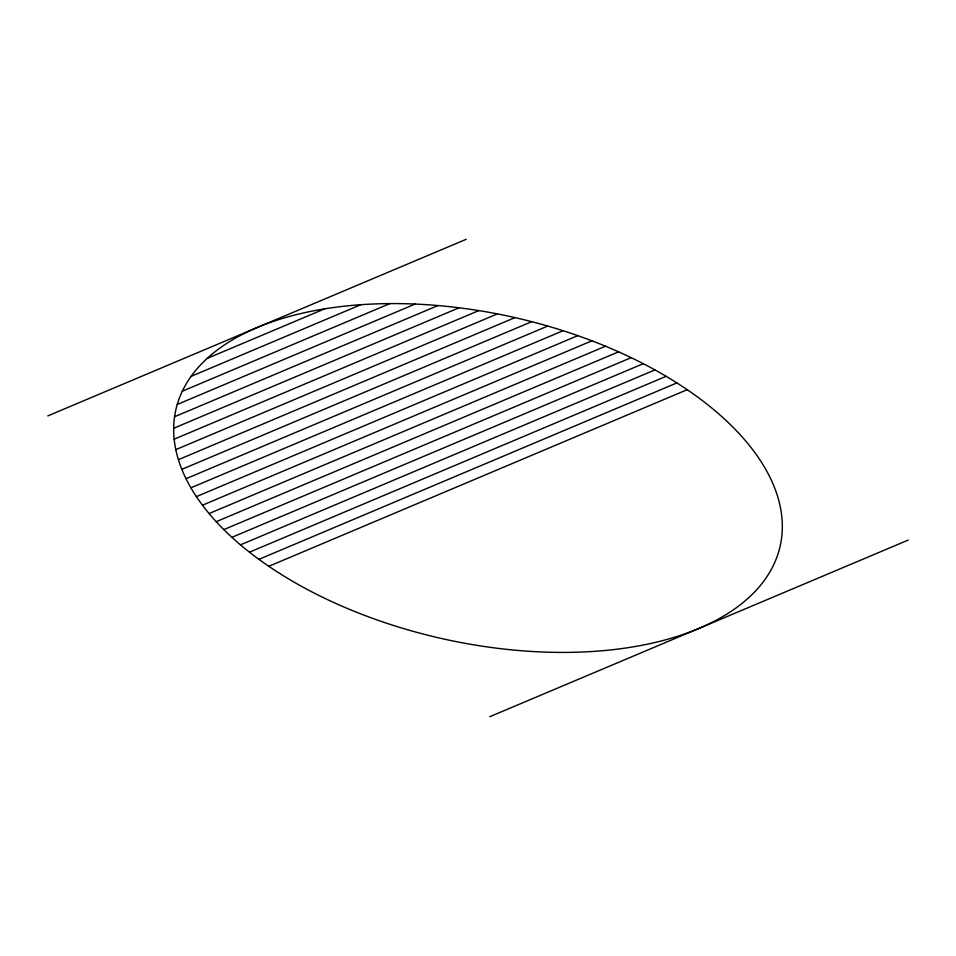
<?xml version="1.0" encoding="UTF-8"?>
<svg xmlns="http://www.w3.org/2000/svg" width="956" height="956" viewBox="0 0 956 956"><rect width="100%" height="100%" fill="white"/><g stroke="black" fill="none" stroke-linecap="round" stroke-linejoin="round"><path stroke-width="1.43" d="M47.8 415.908L466.205 239.299M207.153 358.44L324.622 308.86M191.152 376.341L360.83 304.713M182.345 391.195L389.833 303.602M177.254 404.472L415.131 304.068M174.59 416.732L437.991 305.55M173.693 428.252L459.083 307.784M174.195 439.186L478.789 310.604M175.82 449.631L497.359 313.903M178.425 459.669L514.961 317.607M181.867 469.348L531.727 321.67M186.05 478.717L547.74 326.056M190.925 487.799L563.072 330.716M196.41 496.63L577.783 335.652M202.481 505.198L591.907 340.814M209.089 513.551L605.507 346.215M216.211 521.677L618.58 351.844M223.835 529.6L631.163 357.664M231.926 537.32L643.269 363.686M240.47 544.848L654.92 369.912M249.468 552.186L666.129 376.317M258.921 559.344L676.884 382.914M268.803 566.299L687.197 389.701M489.795 716.701L908.2 540.092M279.546 573.361A309.732 164.587 12.7 0 0 777.025 556.786A309.732 164.587 12.7 0 0 377.429 303.853A309.732 164.587 12.7 0 0 279.546 573.361"/></g></svg>
